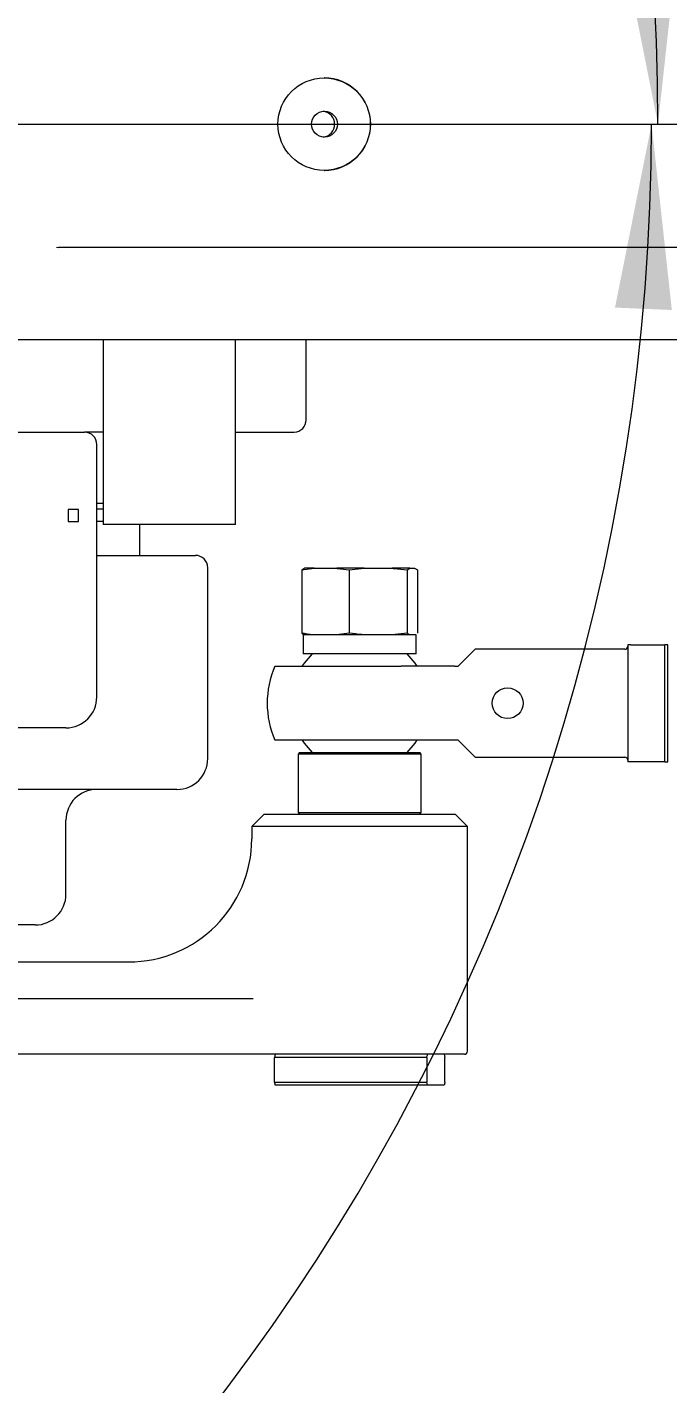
# Paper-space layout '草迹图' of a CAD drawing. Header units: millimetres. Extents: x 0 to 420, y 0 to 297.
# Drawn here: x 114.15 to 124.54, y 48.11 to 70.14 of the extents above; entities that cross this region are included whole.
import ezdxf

# ---------------------------------------------------------------- set-up
doc = ezdxf.new("R2010")
doc.units = ezdxf.units.MM
doc.linetypes.add('PHANTOM', pattern=[12.7, 6.35, -1.27, 1.27, -1.27, 1.27, -1.27])
doc.layers.get('0').update_dxf_attribs({"lineweight": 18})
doc.layers.add('双点划线层', color=7, linetype='PHANTOM', lineweight=18)
doc.layers.add('标注层', color=7, linetype='Continuous', lineweight=15)
doc.styles.add('SLDTEXTSTYLE6', font='', dxfattribs={"width": 0.7})
doc.styles.get('SLDTEXTSTYLE6').set_extended_font_data('宋体')
doc.dimstyles.new('SLDDIMSTYLE0', dxfattribs={"dimtxt": 3, "dimasz": 3, "dimexe": 0, "dimexo": 0.0625, "dimgap": 0.75, "dimtad": 1, "dimdec": 4, "dimlfac": 10, "dimzin": 12, "dimdsep": 46, "dimtxsty": 'SLDTEXTSTYLE6', "dimcen": 0.09, "dimdle": 6, "dimazin": 3, "dimtfac": 1, "dimtdec": 3, "dimtofl": 0, "dimtmove": 0, "dimatfit": 3, "dimfxl": 1, "dimfrac": 2, "dimtolj": 1, "dimarcsym": 0})
doc.dimstyles.new('SLDDIMSTYLE20', dxfattribs={"dimtxt": 3, "dimasz": 3, "dimexe": 0, "dimexo": 0.0625, "dimgap": 0.75, "dimtad": 1, "dimlfac": 10, "dimrnd": 1e-09, "dimzin": 12, "dimdsep": 46, "dimtxsty": 'SLDTEXTSTYLE6', "dimcen": 0, "dimdle": 6, "dimadec": 0, "dimazin": 3, "dimtfac": 1, "dimtdec": 3, "dimtofl": 0, "dimtmove": 0, "dimatfit": 3, "dimfxl": 1, "dimfrac": 2, "dimtolj": 1, "dimarcsym": 0})

# ---------------------------------------------------------------- blocks, each defined once
blk = doc.blocks.new('*X86')
at = {"layer": '标注层'}
blk.add_hatch(color=256, dxfattribs=at).paths.add_polyline_path([(233.681, 96.344), (230.648, 96.227), (230.823, 95.321)], flags=0)
blk.add_line((233.681, 96.344), (90.275, 68.561), dxfattribs=at)
at = {"layer": '标注层', "insert": (154.366, 84.917), "char_height": 3, "width": 24.1702, "attachment_point": 1, "rotation": 10.9646, "style": 'SLDTEXTSTYLE6'}
blk.add_mtext('R1460.72', dxfattribs=at)
blk = doc.blocks.new('*X87')
at = {"layer": '标注层'}
for points in [[(64.149, 90.483), (66.517, 92.383), (65.836, 93.007)], [(124.38, 68.561), (124.71, 71.578), (123.788, 71.538)]]:
    blk.add_hatch(color=256, dxfattribs=at).paths.add_polyline_path(points, flags=0)
blk.add_arc((90.275, 68.561), 34.105, 0, 140, dxfattribs=at)
at = {"layer": '标注层', "insert": (99.161, 105.736), "char_height": 3, "width": 12.0331, "attachment_point": 1, "rotation": 340, "style": 'SLDTEXTSTYLE6'}
blk.add_mtext('140%%D', dxfattribs=at)
blk = doc.blocks.new('*X88')
at = {"layer": '标注层'}
for points in [[(124.276, 68.561), (123.683, 65.584), (124.605, 65.544)], [(64.229, 46.706), (65.917, 44.183), (66.597, 44.807)]]:
    blk.add_hatch(color=256, dxfattribs=at).paths.add_polyline_path(points, flags=0)
blk.add_arc((90.275, 68.561), 34, 220, 0, dxfattribs=at)
at = {"layer": '标注层', "insert": (96.48, 38.752), "char_height": 3, "width": 12.0331, "attachment_point": 1, "rotation": 20, "style": 'SLDTEXTSTYLE6'}
blk.add_mtext('140%%D', dxfattribs=at)

psp = doc.layouts.new('草迹图')

# ---------------------------------------------------------------- linework, layer by layer
at = {"color": 7, "linetype": 'Continuous', "lineweight": 0}
for p, q in [((118.96753413, 69.31092363), (118.96381612, 69.31092363)), ((118.96381612, 67.81092363), (118.96753413, 67.81092363)), ((114.61914972, 66.5630958), (114.65591028, 66.56092363)), ((117.54418526, 66.56092363), (114.65591028, 66.56092363)), ((129.4546972, 66.56092363), (117.54418526, 66.56092363)), ((114.16202104, 65.06092363), (112.77515784, 65.06092363)), ((116.08969294, 65.06092363), (114.16202104, 65.06092363)), ((115.37754254, 65.06092363), (115.37754254, 62.06092363)), ((164.69398035, 65.06092363), (116.08969294, 65.06092363)), ((117.52515784, 62.06092363), (117.52515784, 65.06092363)), ((118.67210193, 63.76092363), (118.67210193, 65.06092363)), ((109.16313647, 63.56092363), (115.07515784, 63.56092363)), ((115.37754254, 63.56092363), (115.07515784, 63.56092363)), ((117.52515784, 63.56092363), (118.47891676, 63.56092363)), ((115.27515784, 59.26092363), (115.27515784, 63.36092363)), ((115.27515784, 59.26092363), (115.27515784, 63.36092363)), ((115.27515784, 62.41092363), (115.37754254, 62.41092363)), ((115.37754254, 62.31092363), (115.27515784, 62.31092363)), ((115.37754254, 62.11142363), (115.27515784, 62.11142363)), ((115.53425462, 62.06092363), (115.37754254, 62.06092363)), ((117.09673989, 62.06092363), (115.53425462, 62.06092363)), ((115.97515784, 61.56092363), (115.97515784, 62.06092363)), ((117.33615074, 62.06092363), (117.09673989, 62.06092363)), ((117.52515784, 62.06092363), (117.33615074, 62.06092363)), ((115.27515784, 61.56092363), (115.97557327, 61.56092363)), ((115.97557327, 61.56092363), (116.87515784, 61.56092363)), ((117.07515784, 58.26092363), (117.07515784, 61.36092363)), ((118.60030483, 61.32372678), (118.80041561, 61.35092363)), ((118.60030483, 61.32372678), (118.60030483, 60.29812047)), ((118.80041561, 61.35092363), (118.64460657, 61.35092363)), ((118.80041561, 61.35092363), (119.16969953, 61.35092363)), ((119.61422281, 61.35092363), (119.16969953, 61.35092363)), ((119.36981031, 61.32372678), (119.61422281, 61.35092363)), ((119.36981031, 61.32372678), (119.36981031, 60.29812047)), ((119.61422281, 61.35092363), (120.06526105, 61.35092363)), ((120.35397529, 61.35092363), (120.06526105, 61.35092363)), ((120.30967356, 61.32372678), (120.35397529, 61.35092363)), ((120.30967356, 61.32372678), (120.30967356, 60.29812047)), ((120.35397529, 61.35092363), (120.4357296, 61.35092363)), ((120.48003133, 61.32372678), (120.48003133, 60.29812047)), ((117.07515784, 58.26092363), (117.07515784, 61.16092363)), ((118.60030483, 60.29812047), (118.64460657, 60.27092363)), ((118.62183523, 60.27092363), (118.62183523, 59.96092363)), ((120.45850093, 60.27092363), (118.62183523, 60.27092363)), ((119.36981031, 60.29812047), (119.16969953, 60.27092363)), ((120.30967356, 60.29812047), (120.06526105, 60.27092363)), ((120.45850093, 59.96092363), (120.45850093, 60.27092363)), ((120.45850093, 59.96092363), (118.62183523, 59.96092363)), ((121.41516808, 60.03592363), (121.21126873, 59.83202427)), ((123.84016808, 60.03592363), (121.41516808, 60.03592363)), ((123.89016808, 60.11092363), (123.89016808, 58.21092363)), ((123.94016808, 60.11092363), (124.49016808, 60.11092363)), ((124.49016808, 58.21092363), (124.49016808, 60.11092363)), ((124.54016808, 60.11092363), (124.49016808, 60.11092363)), ((124.54016808, 58.21092363), (124.54016808, 60.11092363)), ((121.07663091, 59.76092363), (120.2133572, 59.76092363)), ((121.07663091, 59.76092363), (121.14016808, 59.76092363)), ((121.14016808, 59.76092363), (121.21126873, 59.83202427)), ((114.77515784, 58.76092363), (100.77515784, 58.76092363)), ((121.07663091, 58.56092363), (120.2133572, 58.56092363)), ((121.14016808, 58.56092363), (121.07663091, 58.56092363)), ((121.21126873, 58.48982298), (121.14016808, 58.56092363)), ((121.21126873, 58.48982298), (121.41516808, 58.28592363)), ((118.56516808, 58.36092363), (118.54016808, 58.33592363)), ((118.54016808, 58.33592363), (118.54016808, 57.38592363)), ((119.88775306, 58.33592363), (118.54016808, 58.33592363)), ((118.56516808, 58.36092363), (119.87906343, 58.36092363)), ((119.87906343, 58.36092363), (120.51516808, 58.36092363)), ((120.54016808, 58.33592363), (119.88775306, 58.33592363)), ((120.54016808, 58.33592363), (120.51516808, 58.36092363)), ((120.54016808, 57.38592363), (120.54016808, 58.33592363)), ((121.41516808, 58.28592363), (123.84016808, 58.28592363)), ((124.49016808, 58.21092363), (123.94016808, 58.21092363)), ((124.49016808, 58.21092363), (124.54016808, 58.21092363)), ((114.67584178, 57.76092363), (113.27515784, 57.76092363)), ((115.70522991, 57.76092363), (114.67584178, 57.76092363)), ((116.57515784, 57.76092363), (115.70522991, 57.76092363)), ((117.99016808, 57.36092363), (117.79016808, 57.16092363)), ((117.99016808, 57.36092363), (121.09016808, 57.36092363)), ((118.54016808, 57.38592363), (118.56516808, 57.36092363)), ((118.54016808, 57.38592363), (119.88775306, 57.38592363)), ((119.88775306, 57.38592363), (120.54016808, 57.38592363)), ((120.51516808, 57.36092363), (120.54016808, 57.38592363)), ((121.29016808, 57.16092363), (121.09016808, 57.36092363)), ((114.77515784, 56.06092363), (114.77515784, 57.26092363)), ((114.77515784, 56.06092363), (114.77515784, 57.26092363)), ((117.79016808, 57.16092363), (117.79016808, 56.96092363)), ((121.29016808, 57.16092363), (117.79016808, 57.16092363)), ((121.29016808, 53.51092363), (121.29016808, 57.16092363)), ((114.27515784, 55.56092363), (113.67918282, 55.56092363)), ((90.32047553, 54.96092363), (115.88478845, 54.96092363)), ((117.59337262, 54.36092363), (90.76205291, 54.36092363)), ((117.81092817, 54.36092363), (117.59337262, 54.36092363)), ((117.52995518, 53.46092363), (91.16841923, 53.46092363)), ((117.97705677, 53.46092363), (117.52995518, 53.46092363)), ((121.24016808, 53.46092363), (117.97705677, 53.46092363)), ((118.16874265, 53.46092363), (118.15662305, 53.41092363)), ((120.62932317, 53.41092363), (118.15662305, 53.41092363)), ((118.15662305, 53.01092363), (118.15662305, 53.41092363)), ((120.62932317, 53.41092363), (120.62932317, 53.01092363)), ((120.91159351, 53.46092363), (120.92371311, 53.41092363)), ((120.92371311, 53.01092363), (120.92371311, 53.41092363)), ((118.15662305, 53.01092363), (120.62932317, 53.01092363)), ((120.64144277, 52.96092363), (118.16874265, 52.96092363)), ((120.64144277, 52.96092363), (120.62932317, 53.01092363)), ((120.91159351, 52.96092363), (120.64144277, 52.96092363))]:
    psp.add_line(p, q, dxfattribs=at)
at = {"color": 7, "linetype": 'Continuous'}
for p, q in [((114.98113815, 62.30692363), (114.81037286, 62.30692363)), ((114.81037286, 62.30692363), (114.81037286, 62.11142363)), ((114.98113815, 62.11142363), (114.98113815, 62.30692363)), ((114.81037286, 62.11142363), (114.98113815, 62.11142363))]:
    psp.add_line(p, q, dxfattribs=at)
at = {"color": 7, "linetype": 'Continuous', "lineweight": 0}
for points in [[(118.77016808, 59.96092363), (118.63985999, 59.81138508), (118.60993978, 59.76796841)], [(120.47429413, 59.76197201), (120.44047617, 59.81138508), (120.31016808, 59.96092363)], [(118.60604203, 58.55987524), (118.63985999, 58.51046217), (118.77016808, 58.36092363)], [(120.31016808, 58.36092363), (120.44047617, 58.51046217), (120.47039639, 58.55387885)]]:
    psp.add_lwpolyline(points, dxfattribs=at)
for centre, radius in [((118.9641754, 68.56099602), 0.74984072), ((118.96929999, 68.5608866), 0.20994795), ((121.94016808, 59.16092363), 0.25)]:
    psp.add_circle(centre, radius, dxfattribs=at)
for centre, radius, start, end in [((118.96730269, 68.56121074), 0.74971293, 359.978058113, 89.982312769), ((118.92469119, 68.56099089), 0.20994062, 359.981643677, 83.876744629), ((118.92469119, 68.56085637), 0.20994062, 276.123255371, 0.018356323), ((118.96730269, 68.56063652), 0.74971293, 270.017687231, 0.021941887), ((118.47544925, 63.75757426), 0.1966812, 271.010185109, 0.9757605), ((115.07515784, 63.36092363), 0.2, 0, 90), ((116.87515784, 61.36092363), 0.2, 0, 90), ((123.84016808, 60.08592363), 0.05, 270, 0), ((119.54016808, 59.16092363), 1.5, 156.344073972, 203.646732315), ((114.77515784, 59.26092363), 0.5, 270, 0), ((116.57515784, 58.26092363), 0.5, 270, 0), ((123.84016808, 58.23592363), 0.05, 0, 90), ((115.27515784, 57.26092363), 0.5, 90, 180), ((115.79016808, 56.96092363), 2, 270, 0), ((114.27515784, 56.06092363), 0.5, 270, 0), ((121.24016808, 53.51092363), 0.05, 270, 360)]:
    psp.add_arc(centre, radius, start, end, dxfattribs=at)
for points, knots in [([(118.64460657, 61.35092363), (118.64360408, 61.35049415), (118.62879504, 61.3441498), (118.61405089, 61.33358055), (118.60030483, 61.32372678)], [0, 0, 0, 0, 0.00353741705, 0.052255550375, 0.052255550375, 0.052255550375, 0.052255550375]), ([(119.16969953, 61.35092363), (119.17439689, 61.35047781), (119.24128914, 61.34412917), (119.3078881, 61.33355677), (119.36981031, 61.32372678)], [0, 0, 0, 0, 0.01418791865, 0.2020418123, 0.2020418123, 0.2020418123, 0.2020418123]), ([(120.06526105, 61.35092363), (120.07739142, 61.34996138), (120.15908792, 61.34348078), (120.24041878, 61.33281171), (120.30967356, 61.32372678)], [0, 0, 0, 0, 0.03652592144, 0.24599739686, 0.24599739686, 0.24599739686, 0.24599739686]), ([(120.4357296, 61.35092363), (120.43673209, 61.35049415), (120.45154113, 61.3441498), (120.46628528, 61.33358055), (120.48003133, 61.32372678)], [0, 0, 0, 0, 0.00353741705, 0.052255550375, 0.052255550375, 0.052255550375, 0.052255550375]), ([(118.80041561, 60.27092363), (118.79571825, 60.27136945), (118.728826, 60.27771808), (118.66222704, 60.28829049), (118.60030483, 60.29812047)], [0, 0, 0, 0, 0.01418791865, 0.2020418123, 0.2020418123, 0.2020418123, 0.2020418123]), ([(119.61422281, 60.27092363), (119.60209244, 60.27188587), (119.52039594, 60.27836647), (119.43906508, 60.28903555), (119.36981031, 60.29812047)], [0, 0, 0, 0, 0.03652592144, 0.24599739686, 0.24599739686, 0.24599739686, 0.24599739686]), ([(120.35397529, 60.27092363), (120.3529728, 60.27135311), (120.33816376, 60.27769745), (120.32341961, 60.2882667), (120.30967356, 60.29812047)], [0, 0, 0, 0, 0.00353741705, 0.052255550375, 0.052255550375, 0.052255550375, 0.052255550375]), ([(123.94016808, 60.11092363), (123.93714885, 60.11092363), (123.93045414, 60.11092363), (123.91975977, 60.11092363), (123.90712216, 60.11092363), (123.89297039, 60.11092363), (123.89128906, 60.11092363), (123.89016808, 60.11092363)], [0, 0, 0, 0, 0.003530125797, 0.00782755694, 0.014354804609, 0.02623459351, 0.05, 0.05, 0.05, 0.05]), ([(118.16972118, 59.76092363), (118.16956992, 59.76092363), (118.16917883, 59.76092363), (118.212657, 59.76092363), (118.29427398, 59.76092363), (118.41189927, 59.76092363), (118.56234787, 59.76092363), (118.73918155, 59.76092363), (118.94043404, 59.76092363), (119.15683237, 59.76092363), (119.38610692, 59.76092363), (119.61775268, 59.76092363), (119.84897604, 59.76092363), (120.0487533, 59.76092363), (120.1658736, 59.76092363), (120.2133572, 59.76092363)], [0, 0, 0, 0, 0.1059489466, 0.2739394266, 0.4371954704, 0.6051859504, 0.7684419942, 0.9364324743, 1.099688518, 1.2676789981, 1.4309350418, 1.5989255219, 1.7621815656, 1.9301720457, 2.0447207329, 2.0447207329, 2.0447207329, 2.0447207329]), ([(120.2133572, 58.56092363), (120.14512745, 58.56092363), (120.00668928, 58.56092363), (119.78171798, 58.56092363), (119.54918562, 58.56092363), (119.31813552, 58.56092363), (119.09141291, 58.56092363), (118.8793875, 58.56092363), (118.68429478, 58.56092363), (118.51509598, 58.56092363), (118.37377399, 58.56092363), (118.26599047, 58.56092363), (118.1961525, 58.56092363), (118.1639711, 58.56092363), (118.16855815, 58.56092363), (118.16972782, 58.56092363)], [0, 0, 0, 0, 0.1640675743, 0.3328931194, 0.4969606937, 0.6657862388, 0.8298538131, 0.9986793582, 1.1627469325, 1.3315724776, 1.4956400519, 1.664465597, 1.8285331713, 1.9973587164, 2.0551428227, 2.0551428227, 2.0551428227, 2.0551428227]), ([(123.94016808, 58.21092363), (123.93714885, 58.21092363), (123.93045414, 58.21092363), (123.91975977, 58.21092363), (123.90712216, 58.21092363), (123.89297039, 58.21092363), (123.89128906, 58.21092363), (123.89016808, 58.21092363)], [0, 0, 0, 0, 0.003530125797, 0.00782755694, 0.014354804609, 0.02623459351, 0.05, 0.05, 0.05, 0.05]), ([(120.62932317, 53.41092363), (120.63146461, 53.41993483), (120.63548281, 53.43684349), (120.63954531, 53.4532573), (120.64144277, 53.46092363)], [0, 0, 0, 0, 0.027418625624, 0.051448441217, 0.051448441217, 0.051448441217, 0.051448441217]), ([(118.15662305, 53.01092363), (118.15876449, 53.00191243), (118.16278269, 52.98500376), (118.1668452, 52.96858996), (118.16874265, 52.96092363)], [0, 0, 0, 0, 0.027418625624, 0.051448441217, 0.051448441217, 0.051448441217, 0.051448441217]), ([(120.92371311, 53.01092363), (120.92157168, 53.00191243), (120.91755348, 52.98500376), (120.91349097, 52.96858996), (120.91159351, 52.96092363)], [0, 0, 0, 0, 0.027418625624, 0.051448441217, 0.051448441217, 0.051448441217, 0.051448441217])]:
    psp.add_open_spline(points, degree=3, knots=knots, dxfattribs=at)
at = {"layer": '双点划线层'}
psp.add_circle((90.27515784, 68.56092363), 41.65444525, dxfattribs=at)
at = {"layer": '标注层'}
psp.add_line((90.27515784, 68.56092363), (242.66343596, 68.56092363), dxfattribs=at)

# ---------------------------------------------------------------- dimensions: what is measured, and where the dimension line sits
for base, line1, line2, picture, middle in [((101.93980834, 100.60928748), ((44.31249126, 107.12818021), (90.27515784, 68.56092363)), ((242.66343596, 68.56092363), (90.27515784, 68.56092363)), '*X87', (101.93980834, 100.60928748)), ((101.90400338, 36.6109331), ((242.66343596, 68.56092363), (90.27515784, 68.56092363)), ((44.31249126, 29.99366705), (90.27515784, 68.56092363)), '*X88', (101.90400338, 36.6109331))]:
    dim = psp.add_angular_dim_2l(base=base, line1=line1, line2=line2, dimstyle='SLDDIMSTYLE0', override={"dimtad": 1, "dimtih": 0, "dimtoh": 0, "dimsah": 1, "dimtdec": 2, "dimtzin": 12}, dxfattribs=at)
    dim.commit()
    dim.dimension.update_dxf_attribs({"geometry": picture, "text_midpoint": middle, "dimtype": 162})
dim = psp.add_radius_dim(center=(90.27515784, 68.56092363), mpoint=(233.68057405, 96.34429609), dimstyle='SLDDIMSTYLE20', override={"dimpost": 'R<>', "dimsah": 1, "dimtzin": 12}, dxfattribs=at)
dim.commit()
dim.dimension.update_dxf_attribs({"geometry": '*X86', "text_midpoint": (155.10153949, 81.12039003), "dimtype": 164})

doc.saveas('drawing.dxf')
